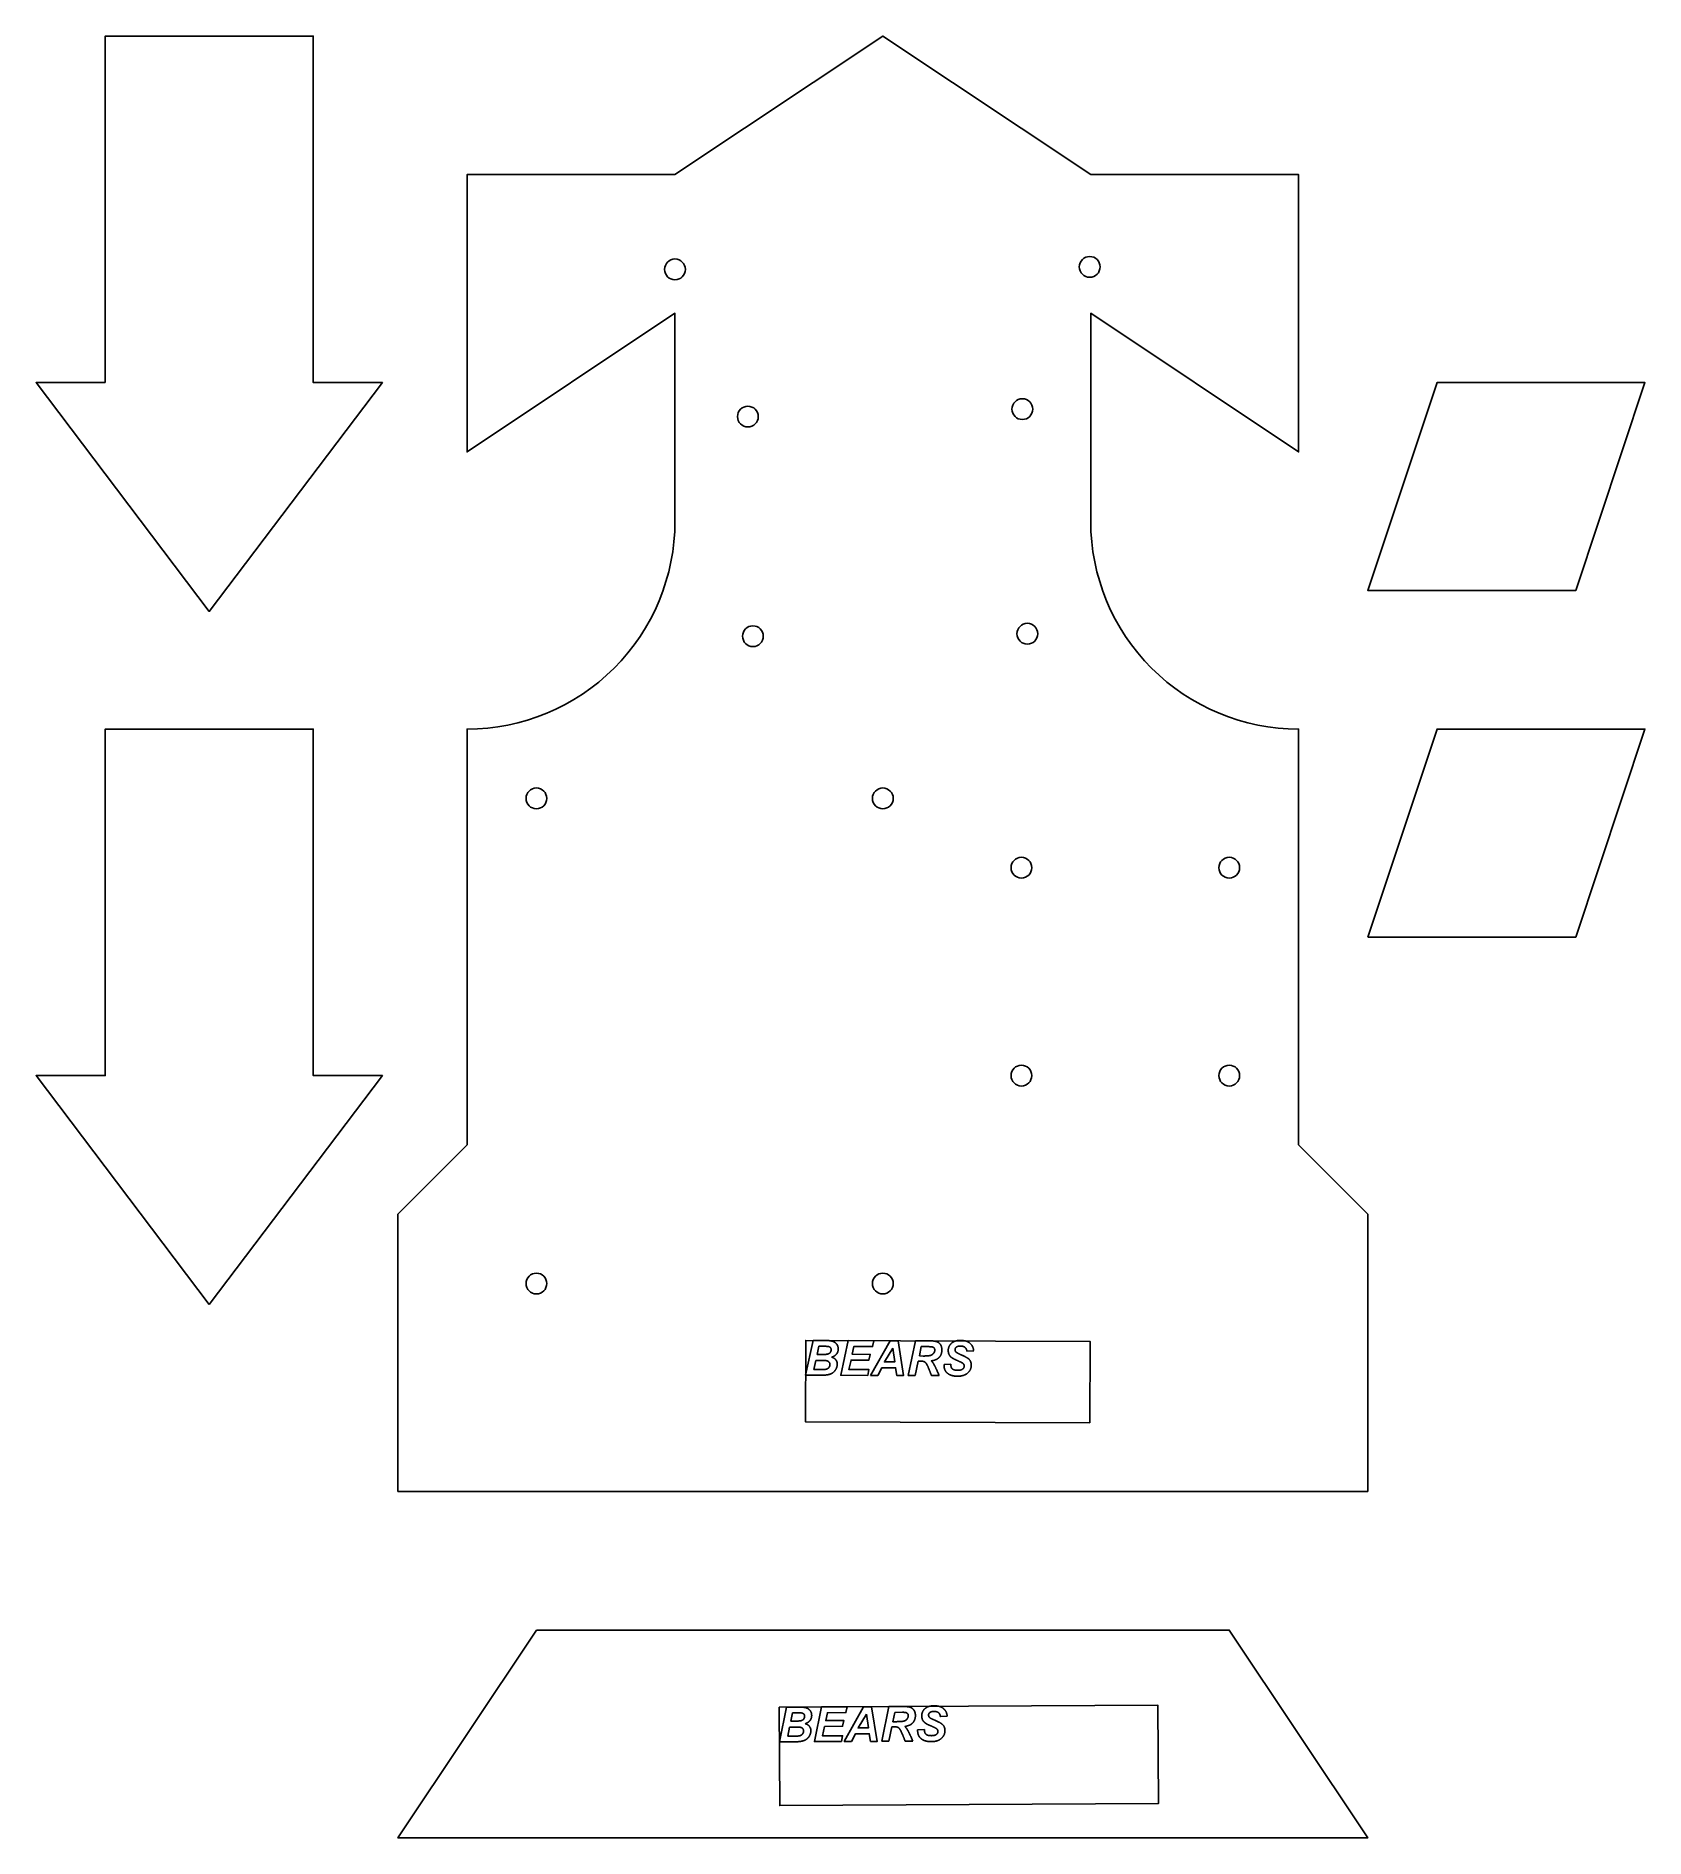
# Model space of a CAD drawing. Header units: millimetres. Extents: x -122 to 110, y -160 to 100.
import ezdxf

# ---------------------------------------------------------------- set-up
doc = ezdxf.new("R2010")
doc.units = ezdxf.units.MM
doc.layers.get('0').update_dxf_attribs({"linetype": 'CONTINUOUS'})

msp = doc.modelspace()

# ---------------------------------------------------------------- linework, layer by layer
for p, q in [((-11.14, -93.21), (-10.07, -88.22)), ((-10.07, -88.22), (-8.36, -88.22)), ((3.64, -93.27), (4.7, -88.27)), ((4.7, -88.27), (6.92, -88.28)), ((-9.22, -89.06), (-9.47, -90.24)), ((-9.47, -90.24), (-8.69, -90.24)), ((-8.42, -89.06), (-9.22, -89.06)), ((5.55, -89.11), (5.27, -90.45)), ((5.27, -90.45), (5.82, -90.46)), ((6.69, -89.11), (5.55, -89.11)), ((13.11, -89.73), (12.13, -89.77)), ((-8.78, -93.22), (-11.14, -93.21)), ((-9.66, -91.11), (-9.94, -92.41)), ((-9.94, -92.41), (-8.94, -92.42)), ((-8.43, -91.11), (-9.66, -91.11)), ((4.67, -93.27), (3.64, -93.27)), ((5.11, -91.2), (4.67, -93.27)), ((5.53, -91.2), (5.11, -91.2)), ((8.11, -93.28), (7.01, -93.28)), ((8.83, -91.67), (9.81, -91.62)), ((-14.93, -146.13), (-13.91, -141.12)), ((-13.91, -141.12), (-12.2, -141.12)), ((-13.05, -141.96), (-13.29, -143.14)), ((-12.25, -141.95), (-13.05, -141.96)), ((-0.15, -146.05), (0.87, -141.05)), ((0.87, -141.05), (3.09, -141.04)), ((1.73, -141.88), (1.45, -143.22)), ((2.86, -141.87), (1.73, -141.88)), ((9.29, -142.43), (8.3, -142.48)), ((-13.47, -144.01), (-13.73, -145.32)), ((-13.73, -145.32), (-12.74, -145.31)), ((-12.24, -144), (-13.47, -144.01)), ((-13.29, -143.14), (-12.51, -143.14)), ((1.3, -143.98), (0.88, -146.05)), ((1.72, -143.97), (1.3, -143.98)), ((1.45, -143.22), (2, -143.22)), ((5.02, -144.41), (6, -144.35)), ((-12.57, -146.12), (-14.93, -146.13)), ((0.88, -146.05), (-0.15, -146.05)), ((4.32, -146.03), (3.21, -146.04))]:
    msp.add_line(p, q)
for points in [[(-112.22, 50), (-122.22, 50), (-97.22, 16.99), (-72.22, 50), (-82.22, 50), (-82.22, 100), (-112.22, 100)], [(100, 20), (70, 20), (80, 50), (110, 50)], [(70, -30), (80, 0), (110, 0), (100, -30)], [(-97.22, -83.01), (-122.22, -50), (-112.22, -50), (-112.22, 0), (-82.22, 0), (-82.22, -50), (-72.22, -50)], [(29.87, -100.11), (29.91, -88.36), (-11.12, -88.21), (-11.16, -99.96)], [(-5.02, -88.24), (-1.32, -88.25), (-1.49, -89.09), (-4.17, -89.08), (-4.41, -90.21), (-1.82, -90.22), (-2, -91.05), (-4.59, -91.05), (-4.91, -92.4), (-2, -92.41), (-2.18, -93.25), (-6.08, -93.23)], [(-1.79, -93.25), (1.06, -88.26), (2.2, -88.26), (2.99, -93.27), (2.02, -93.26), (1.85, -92.16), (-0.13, -92.15), (-0.73, -93.25)], [(1.45, -89.31), (0.23, -91.32), (1.73, -91.32)], [(-50, -130), (50, -130), (70, -160), (50, -160), (-50, -160), (-70, -160)], [(-14.95, -141.13), (-14.88, -155.32), (39.78, -155.04), (39.7, -140.85)], [(-8.4, -143.9), (-8.71, -145.26), (-5.8, -145.25), (-5.97, -146.08), (-9.88, -146.1), (-8.86, -141.1), (-5.15, -141.08), (-5.32, -141.92), (-8, -141.93), (-8.23, -143.07), (-5.64, -143.05), (-5.81, -143.89)], [(-1.64, -141.06), (-0.8, -146.06), (-1.78, -146.06), (-1.95, -144.96), (-3.93, -144.97), (-4.53, -146.08), (-5.58, -146.08), (-2.78, -141.07)], [(-2.38, -142.12), (-3.58, -144.13), (-2.08, -144.13)]]:
    msp.add_lwpolyline(points, close=True)
msp.add_lwpolyline([(-60, -110), (-70, -110), (-70, -70), (-60, -60), (-60, 0, 0.414214), (-30, 30), (-30, 60), (-60, 40), (-60, 60), (-60, 80), (-30, 80), (0, 100), (30, 80), (60, 80), (60, 60), (60, 40), (30, 60), (30, 30, 0.414214), (60, 0), (60, -60), (70, -70), (70, -110), (60, -110)], format="xyb", close=True)
for centre in [(-30, 66.33), (29.86, 66.69), (20.14, 46.17), (-19.48, 45.09), (-18.75, 13.4), (20.86, 13.76), (-50, -10), (0, -10), (20, -20), (50, -20), (20, -50), (50, -50), (-50, -80), (0, -80)]:
    msp.add_circle(centre, 1.5)
for points in [[(-8.36, -88.22), (-7.81, -88.23), (-7.58, -88.26)], [(-7.58, -88.26), (-7.22, -88.31), (-6.96, -88.47)], [(6.92, -88.28), (7.5, -88.28), (7.82, -88.4)], [(9.9, -88.62), (10.36, -88.21), (11.23, -88.21)], [(11.23, -88.21), (12.11, -88.21), (12.59, -88.63)], [(-8.69, -90.24), (-8.16, -90.24), (-7.93, -90.17)], [(-7.88, -89.08), (-7.99, -89.06), (-8.42, -89.06)], [(-7.93, -90.17), (-7.7, -90.1), (-7.58, -89.93)], [(-7.57, -89.25), (-7.68, -89.12), (-7.88, -89.08)], [(-7.58, -89.93), (-7.46, -89.76), (-7.46, -89.56)], [(-7.46, -89.56), (-7.46, -89.37), (-7.57, -89.25)], [(-6.68, -90.17), (-6.91, -90.47), (-7.39, -90.63)], [(-7.39, -90.63), (-7.01, -90.73), (-6.79, -91)], [(-6.96, -88.47), (-6.71, -88.62), (-6.57, -88.88)], [(-6.44, -89.45), (-6.44, -89.86), (-6.68, -90.17)], [(-6.57, -88.88), (-6.44, -89.14), (-6.44, -89.45)], [(5.82, -90.46), (6.64, -90.46), (6.92, -90.36)], [(7.28, -89.2), (7.14, -89.12), (6.69, -89.11)], [(6.92, -90.36), (7.19, -90.26), (7.34, -90.05)], [(8.14, -90.65), (7.75, -91.06), (6.98, -91.16)], [(7.5, -89.61), (7.5, -89.34), (7.28, -89.2)], [(7.34, -90.05), (7.5, -89.84), (7.5, -89.61)], [(7.82, -88.4), (8.13, -88.52), (8.33, -88.83)], [(8.52, -89.6), (8.52, -90.23), (8.14, -90.65)], [(8.33, -88.83), (8.52, -89.15), (8.52, -89.6)], [(9.44, -89.67), (9.44, -89.04), (9.9, -88.62)], [(9.59, -90.3), (9.44, -90.03), (9.44, -89.67)], [(10.01, -90.74), (9.74, -90.57), (9.59, -90.3)], [(10.86, -91.16), (10.28, -90.91), (10.01, -90.74)], [(10.61, -89.17), (10.42, -89.32), (10.42, -89.55)], [(10.42, -89.55), (10.42, -89.77), (10.59, -89.91)], [(10.59, -89.91), (10.76, -90.05), (11.33, -90.3)], [(11.22, -89.03), (10.79, -89.02), (10.61, -89.17)], [(11.87, -89.22), (11.65, -89.03), (11.22, -89.03)], [(11.33, -90.3), (12.19, -90.68), (12.42, -90.91)], [(12.13, -89.77), (12.09, -89.41), (11.87, -89.22)], [(12.42, -90.91), (12.77, -91.25), (12.77, -91.79)], [(12.59, -88.63), (13.07, -89.04), (13.11, -89.73)], [(-8.94, -92.42), (-8.32, -92.42), (-8.11, -92.34)], [(-7.55, -93.05), (-8, -93.23), (-8.78, -93.22)], [(-7.82, -91.28), (-8, -91.11), (-8.43, -91.11)], [(-8.11, -92.34), (-7.89, -92.26), (-7.76, -92.08)], [(-7.63, -91.69), (-7.63, -91.44), (-7.82, -91.28)], [(-7.76, -92.08), (-7.63, -91.89), (-7.63, -91.69)], [(-6.84, -92.47), (-7.1, -92.87), (-7.55, -93.05)], [(-6.58, -91.62), (-6.58, -92.07), (-6.84, -92.47)], [(-6.79, -91), (-6.58, -91.28), (-6.58, -91.62)], [(6.04, -91.31), (5.89, -91.21), (5.53, -91.2)], [(6.49, -91.96), (6.28, -91.47), (6.04, -91.31)], [(7.01, -93.28), (6.87, -92.86), (6.49, -91.96)], [(6.98, -91.16), (7.18, -91.33), (7.35, -91.62)], [(7.35, -91.62), (7.69, -92.21), (8.11, -93.28)], [(9, -92.55), (8.81, -92.17), (8.83, -91.67)], [(9.67, -93.16), (9.2, -92.94), (9, -92.55)], [(10.78, -93.38), (10.14, -93.38), (9.67, -93.16)], [(9.81, -91.62), (9.82, -92.09), (9.96, -92.25)], [(9.96, -92.25), (10.19, -92.52), (10.79, -92.52)], [(12.24, -92.92), (11.72, -93.38), (10.78, -93.38)], [(10.79, -92.52), (11.3, -92.52), (11.52, -92.34)], [(11.57, -91.53), (11.44, -91.42), (10.86, -91.16)], [(11.52, -92.34), (11.75, -92.16), (11.75, -91.91)], [(11.75, -91.91), (11.75, -91.68), (11.57, -91.53)], [(12.77, -91.79), (12.77, -92.45), (12.24, -92.92)], [(-11.71, -141.97), (-11.82, -141.95), (-12.25, -141.95)], [(-12.2, -141.12), (-11.64, -141.11), (-11.42, -141.15)], [(-11.75, -143.06), (-11.52, -142.98), (-11.4, -142.81)], [(-11.4, -142.13), (-11.51, -142.01), (-11.71, -141.97)], [(-11.42, -141.15), (-11.05, -141.19), (-10.79, -141.35)], [(-11.29, -142.44), (-11.29, -142.25), (-11.4, -142.13)], [(-11.4, -142.81), (-11.29, -142.64), (-11.29, -142.44)], [(-10.79, -141.35), (-10.54, -141.5), (-10.4, -141.75)], [(-10.27, -142.32), (-10.27, -142.74), (-10.5, -143.04)], [(-10.4, -141.75), (-10.27, -142.01), (-10.27, -142.32)], [(3.45, -141.95), (3.31, -141.87), (2.86, -141.87)], [(3.09, -141.04), (3.66, -141.03), (3.98, -141.15)], [(3.1, -143.12), (3.37, -143.02), (3.52, -142.8)], [(3.67, -142.36), (3.67, -142.09), (3.45, -141.95)], [(3.52, -142.8), (3.67, -142.59), (3.67, -142.36)], [(3.98, -141.15), (4.3, -141.27), (4.5, -141.58)], [(4.7, -142.34), (4.7, -142.98), (4.32, -143.39)], [(4.5, -141.58), (4.7, -141.89), (4.7, -142.34)], [(5.62, -142.4), (5.61, -141.77), (6.07, -141.35)], [(5.77, -143.03), (5.62, -142.76), (5.62, -142.4)], [(6.07, -141.35), (6.52, -140.93), (7.39, -140.93)], [(6.78, -141.9), (6.6, -142.05), (6.6, -142.28)], [(6.6, -142.28), (6.6, -142.49), (6.77, -142.63)], [(6.77, -142.63), (6.93, -142.77), (7.51, -143.02)], [(7.39, -141.74), (6.96, -141.75), (6.78, -141.9)], [(7.39, -140.93), (8.27, -140.92), (8.75, -141.33)], [(8.04, -141.93), (7.82, -141.74), (7.39, -141.74)], [(8.3, -142.48), (8.27, -142.12), (8.04, -141.93)], [(8.75, -141.33), (9.24, -141.75), (9.29, -142.43)], [(-12.74, -145.31), (-12.12, -145.31), (-11.91, -145.23)], [(-12.51, -143.14), (-11.98, -143.13), (-11.75, -143.06)], [(-11.63, -144.16), (-11.81, -144), (-12.24, -144)], [(-11.91, -145.23), (-11.69, -145.15), (-11.57, -144.96)], [(-11.44, -144.57), (-11.44, -144.32), (-11.63, -144.16)], [(-11.57, -144.96), (-11.44, -144.78), (-11.44, -144.57)], [(-10.64, -145.35), (-10.89, -145.75), (-11.34, -145.93)], [(-10.5, -143.04), (-10.73, -143.35), (-11.21, -143.51)], [(-11.21, -143.51), (-10.82, -143.61), (-10.61, -143.88)], [(-10.39, -144.49), (-10.38, -144.94), (-10.64, -145.35)], [(-10.61, -143.88), (-10.39, -144.15), (-10.39, -144.49)], [(2.23, -144.07), (2.08, -143.97), (1.72, -143.97)], [(2, -143.22), (2.83, -143.22), (3.1, -143.12)], [(2.68, -144.72), (2.47, -144.24), (2.23, -144.07)], [(3.21, -146.04), (3.08, -145.61), (2.68, -144.72)], [(4.32, -143.39), (3.94, -143.81), (3.17, -143.91)], [(3.17, -143.91), (3.37, -144.09), (3.54, -144.38)], [(3.54, -144.38), (3.89, -144.96), (4.32, -146.03)], [(5.2, -145.29), (5.01, -144.91), (5.02, -144.41)], [(5.87, -145.89), (5.4, -145.68), (5.2, -145.29)], [(6.2, -143.47), (5.93, -143.3), (5.77, -143.03)], [(6, -144.35), (6.02, -144.82), (6.16, -144.98)], [(6.16, -144.98), (6.39, -145.25), (7, -145.24)], [(7.05, -143.88), (6.47, -143.64), (6.2, -143.47)], [(7, -145.24), (7.5, -145.24), (7.72, -145.06)], [(7.76, -144.25), (7.63, -144.13), (7.05, -143.88)], [(7.51, -143.02), (8.37, -143.39), (8.61, -143.62)], [(7.72, -145.06), (7.95, -144.88), (7.95, -144.62)], [(7.95, -144.62), (7.95, -144.4), (7.76, -144.25)], [(8.97, -144.49), (8.97, -145.15), (8.45, -145.63)], [(8.61, -143.62), (8.96, -143.96), (8.97, -144.49)], [(-11.34, -145.93), (-11.79, -146.11), (-12.57, -146.12)], [(6.99, -146.1), (6.35, -146.11), (5.87, -145.89)], [(8.45, -145.63), (7.93, -146.1), (6.99, -146.1)]]:
    msp.add_open_spline(points, degree=2)

doc.saveas('drawing.dxf')
